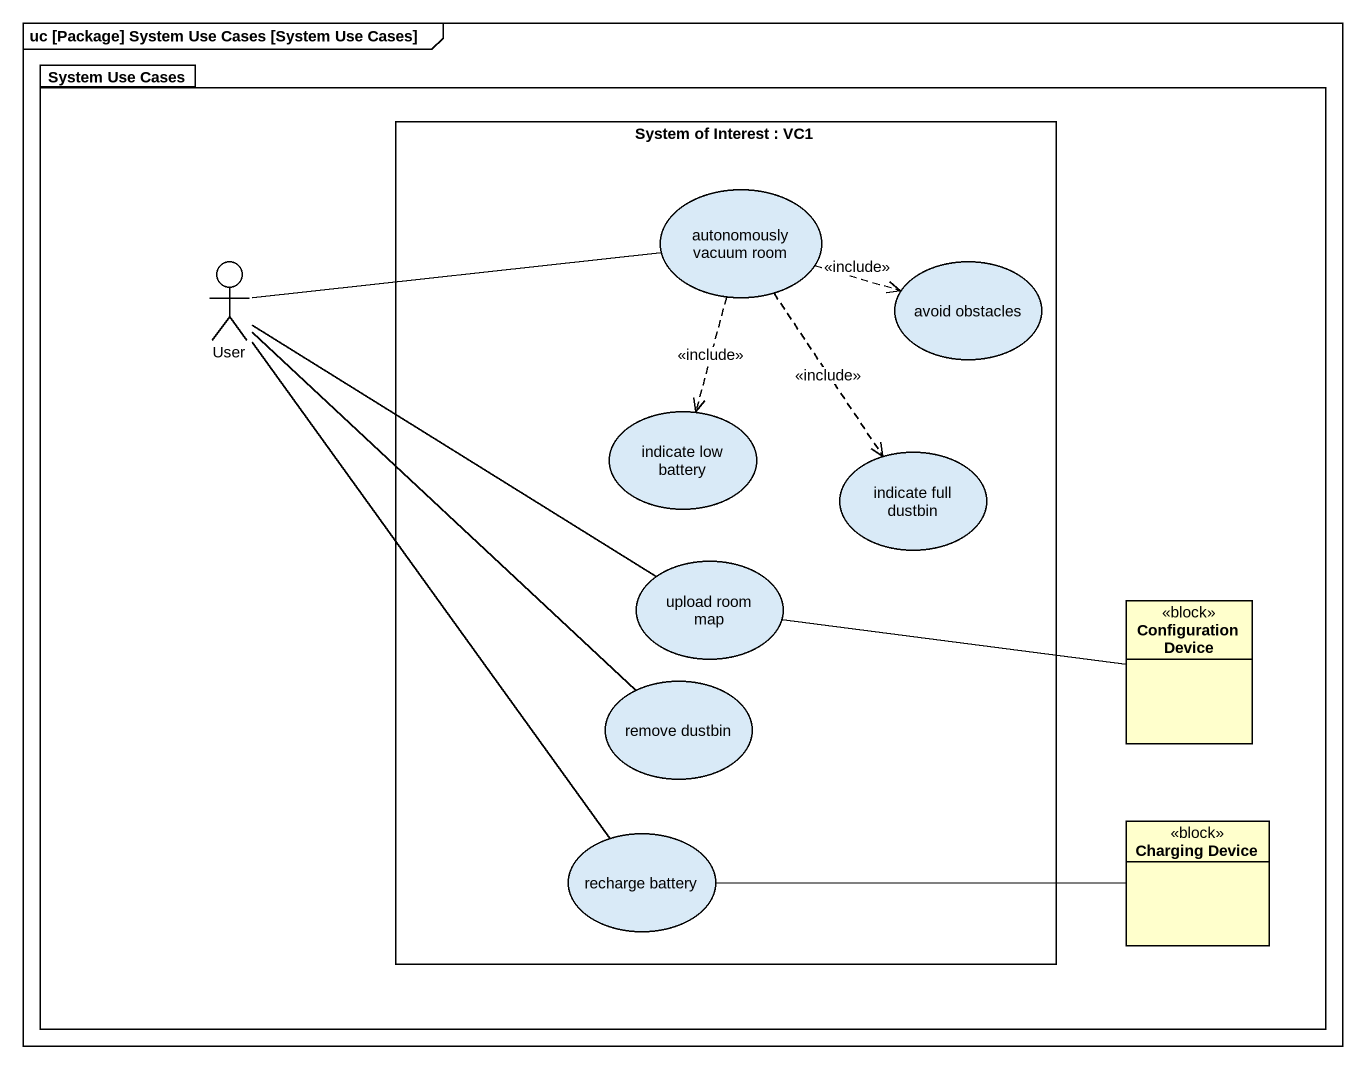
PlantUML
@startuml
mainframe uc [Package] System Use Cases [System Use Cases]
allowmixing
hide circle
hide empty members
package "System Use Cases" as System_Use_Cases {
  rectangle "System of Interest : VC1" as System_of_Interest {
    usecase "autonomously vacuum room" as autonomously_vacuum_room
    usecase "avoid obstacles" as avoid_obstacles
    usecase "indicate low battery" as indicate_low_battery
    usecase "indicate full dustbin" as indicate_full_dustbin
    usecase "upload room map" as upload_room_map
    usecase "remove dustbin" as remove_dustbin
    usecase "recharge battery" as recharge_battery
  }
  actor User
  class "Configuration Device" as Configuration_Device <<block>>
  class "Charging Device" as Charging_Device <<block>>
}
autonomously_vacuum_room .right.> avoid_obstacles : <<include>>
autonomously_vacuum_room ..> indicate_low_battery : <<include>>
autonomously_vacuum_room ..> indicate_full_dustbin : <<include>>
User -right- autonomously_vacuum_room
User -right- upload_room_map
User -- remove_dustbin
User -- recharge_battery
upload_room_map -right- Configuration_Device
recharge_battery -right- Charging_Device
@enduml
